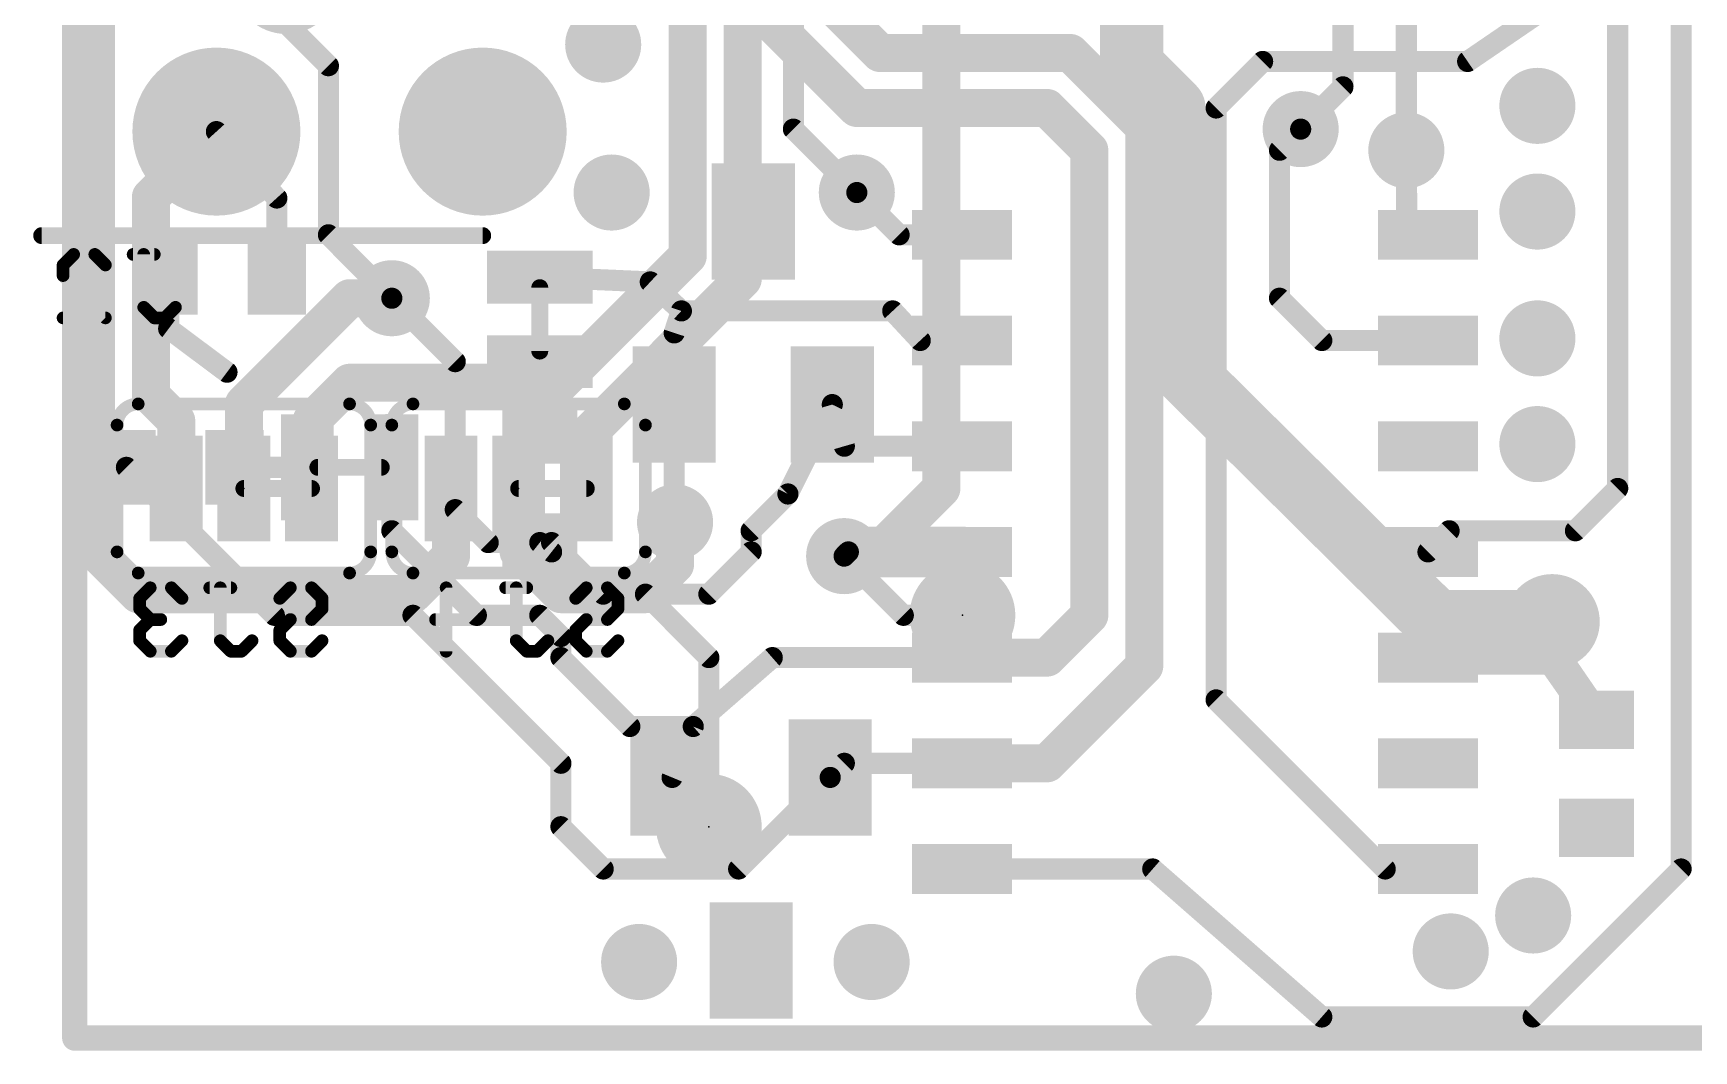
# Model space of a CAD drawing. Extents: x 0 to 54.4, y 0.4 to 50.9.
# Drawn here: x 0.01 to 19.96, y 0.36 to 12.58 of the extents above; entities that cross this region are included whole.
import ezdxf

# ---------------------------------------------------------------- set-up
doc = ezdxf.new("R2010")
doc.units = 0
for name, color, linetype in [('1', 22, 'CONTINUOUS'), ('16', 175, 'CONTINUOUS'), ('17', 82, 'CONTINUOUS'), ('18', 82, 'CONTINUOUS'), ('22', 253, 'CONTINUOUS'), ('24', 7, 'CONTINUOUS'), ('26', 253, 'CONTINUOUS')]:
    doc.layers.add(name, color=color, linetype=linetype)

# ---------------------------------------------------------------- blocks, each defined once
blk = doc.blocks.new('RECT')
blk.add_solid([(-0.5, -0.5), (0.5, -0.5), (-0.5, 0.5), (0.5, 0.5)])
blk = doc.blocks.new('ROUNDP')
at = {"const_width": 0.5}
blk.add_lwpolyline([(0, -0.25, 1), (0, 0.25, 1), (0, -0.25)], format="xyb", dxfattribs=at)
blk = doc.blocks.new('PIE')
at = {"const_width": 0.5}
blk.add_lwpolyline([(0, -0.25, 1), (0, 0.25, 1), (0, -0.25)], format="xyb", dxfattribs=at)
blk = doc.blocks.new('ROUNDV')
at = {"const_width": 0.5}
blk.add_lwpolyline([(0, -0.25, 1), (0, 0.25, 1), (0, -0.25)], format="xyb", dxfattribs=at)

msp = doc.modelspace()

# ---------------------------------------------------------------- linework, layer by layer
at = {"layer": '1'}
for points, const_width in [([(0.508, 50.292), (0.508, 0.508)], 0.254), ([(19.05, 7.112), (19.05, 30.2514)], 0.254), ([(19.812, 2.54), (19.812, 29.718)], 0.254), ([(8.5344, 13.9954), (10.1854, 12.3444)], 0.4572), ([(7.874, 13.716), (9.906, 11.684)], 0.4572), ([(17.2466, 12.2428), (18.288, 12.954)], 0.254), ([(10.1854, 12.3444), (12.4714, 12.3444)], 0.4572), ([(12.4714, 12.3444), (13.3604, 11.4554)], 0.4572), ([(14.224, 11.684), (14.7828, 12.2428)], 0.254), ([(14.7828, 12.2428), (17.2466, 12.2428)], 0.254), ([(9.906, 11.684), (12.192, 11.684)], 0.4572), ([(12.192, 11.684), (12.7, 11.176)], 0.4572), ([(14.224, 4.572), (14.224, 11.684)], 0.254), ([(13.3604, 11.4554), (13.3604, 4.9784)], 0.4572), ([(2.936, 10.6022), (2.2098, 11.4)], 0.254), ([(12.7, 11.176), (12.7, 5.588)], 0.4572), ([(14.986, 11.176), (15.24, 11.43)], 0.254), ([(14.986, 9.398), (14.986, 11.176)], 0.254), ([(16.516, 10.166), (16.51, 11.176)], 0.254), ([(10.414, 10.16), (9.906, 10.668)], 0.254), ([(2.936, 9.652), (2.936, 10.6022)], 0.254), ([(10.414, 10.16), (11.17, 10.16)], 0.254), ([(16.77, 10.16), (16.516, 10.166)], 0.254), ([(1.636, 9.652), (1.636, 9.032)], 0.254), ([(6.096, 9.652), (7.424, 9.594)], 0.254), ([(6.096, 8.763), (6.096, 9.525)], 0.2032), ([(7.424, 9.594), (7.7978, 9.2456)], 0.254), ([(5.08, 8.636), (4.318, 9.398)], 0.254), ([(15.494, 8.89), (14.986, 9.398)], 0.254), ([(7.7114, 8.9814), (7.7978, 9.2456)], 0.254), ([(7.7978, 9.2456), (10.3378, 9.2456)], 0.254), ([(10.668, 8.89), (10.3378, 9.2456)], 0.254), ([(1.636, 9.032), (2.3368, 8.509)], 0.254), ([(7.7114, 8.1202), (7.7114, 8.9814)], 0.254), ([(11.17, 8.89), (10.668, 8.89)], 0.254), ([(16.77, 8.89), (15.494, 8.89)], 0.254), ([(5.08, 6.858), (5.08, 8.636)], 0.254), ([(6.096, 8.636), (6.096, 7.762)], 0.254), ([(7.7114, 8.1202), (7.7114, 6.9494)], 0.254), ([(9.6114, 8.1202), (9.078, 7.046)], 0.254), ([(9.756, 7.62), (9.6114, 8.1202)], 0.254), ([(4.2672, 7.8812), (4.318, 7.366)], 0.254), ([(11.17, 7.62), (9.756, 7.62)], 0.254), ([(2.906, 5.588), (1.128, 7.366)], 0.254), ([(2.428, 7.366), (3.302, 7.366)], 0.254), ([(4.191, 7.366), (3.429, 7.366)], 0.2032), ([(4.318, 7.308), (4.318, 7.366)], 0.254), ([(4.318, 6.604), (4.318, 7.308)], 0.254), ([(18.542, 6.604), (19.05, 7.112)], 0.254), ([(5.476, 6.462), (5.08, 6.858)], 0.254), ([(7.7114, 6.9494), (7.7216, 6.7056)], 0.254), ([(9.078, 7.046), (8.636, 6.604)], 0.254), ([(5.334, 5.588), (4.318, 6.604)], 0.254), ([(6.096, 6.462), (5.476, 6.462)], 0.254), ([(6.238, 6.35), (6.096, 6.462)], 0.254), ([(6.096, 6.462), (6.238, 6.462)], 0.254), ([(6.858, 5.842), (6.238, 6.462)], 0.254), ([(8.636, 6.604), (8.636, 6.35)], 0.254), ([(11.17, 6.35), (9.652, 6.35)], 0.6096), ([(9.652, 6.35), (9.7282, 6.2992)], 0.6096), ([(17.024, 6.604), (16.77, 6.35)], 0.254), ([(18.542, 6.604), (17.024, 6.604)], 0.254), ([(8.636, 6.35), (8.128, 5.842)], 0.254), ([(9.8044, 6.35), (9.7536, 6.2992)], 0.254), ([(11.17, 6.35), (9.8044, 6.35)], 0.254), ([(8.128, 5.842), (6.858, 5.842)], 0.254), ([(12.7, 5.588), (12.192, 5.08)], 0.4572), ([(4.572, 5.588), (2.906, 5.588)], 0.254), ([(6.35, 3.81), (4.572, 5.588)], 0.254), ([(6.096, 5.588), (5.334, 5.588)], 0.254), ([(6.35, 5.334), (6.096, 5.588)], 0.254), ([(18.2626, 5.5118), (18.2626, 5.0546)], 0.4064), ([(6.35, 5.08), (6.35, 5.334)], 0.254), ([(7.178, 4.252), (6.35, 5.08)], 0.254), ([(7.94, 4.252), (8.89, 5.08)], 0.254), ([(11.17, 5.08), (8.89, 5.08)], 0.254), ([(12.192, 5.08), (11.17, 5.08)], 0.4572), ([(13.3604, 4.9784), (12.192, 3.81)], 0.4572), ([(16.77, 5.08), (18.273, 5.08)], 0.4064), ([(18.2626, 5.0546), (18.288, 5.08)], 0.4064), ([(18.796, 4.333), (18.273, 5.095)], 0.4064), ([(18.273, 5.095), (18.288, 5.08)], 0.4064), ([(18.273, 5.08), (18.796, 4.333)], 0.4064), ([(16.256, 2.54), (14.224, 4.572)], 0.254), ([(7.94, 4.252), (7.178, 4.252)], 0.254), ([(7.686, 3.64), (7.94, 4.252)], 0.254), ([(12.192, 3.81), (11.17, 3.81)], 0.4572), ([(6.35, 3.048), (6.35, 3.81)], 0.254), ([(9.756, 3.81), (9.586, 3.64)], 0.254), ([(11.17, 3.81), (9.756, 3.81)], 0.254), ([(8.486, 2.54), (9.586, 3.64)], 0.254), ([(6.858, 2.54), (6.35, 3.048)], 0.254), ([(6.858, 2.54), (8.486, 2.54)], 0.254), ([(13.462, 2.54), (11.17, 2.54)], 0.254), ([(13.462, 2.54), (15.494, 0.762)], 0.254), ([(16.77, 2.54), (16.256, 2.54)], 0.254), ([(18.034, 0.762), (19.812, 2.54)], 0.254), ([(15.494, 0.762), (18.034, 0.762)], 0.254), ([(0.508, 0.508), (54.102, 0.508)], 0.254)]:
    msp.add_lwpolyline(points, dxfattribs=dict(at, const_width=const_width))
for points, const_width in [([(10.1854, 12.4587, 1), (10.1854, 12.2301)], 0.2286), ([(12.5522, 12.4252, 1), (12.3906, 12.2636)], 0.2286), ([(12.4714, 12.2301, 1), (12.4714, 12.4587)], 0.2286), ([(10.1046, 12.2636, 1), (10.2662, 12.4252)], 0.2286), ([(14.7828, 12.3063, 1), (14.7828, 12.1793)], 0.127), ([(14.8277, 12.1979, 1), (14.7379, 12.2877)], 0.127), ([(17.2108, 12.2952, 1), (17.2824, 12.1904)], 0.127), ([(17.2466, 12.1793, 1), (17.2466, 12.3063)], 0.127), ([(9.906, 11.7983, 1), (9.906, 11.5697)], 0.2286), ([(9.8252, 11.6032, 1), (9.9868, 11.7648)], 0.2286), ([(12.2728, 11.7648, 1), (12.1112, 11.6032)], 0.2286), ([(12.192, 11.5697, 1), (12.192, 11.7983)], 0.2286), ([(14.2875, 11.684, 1), (14.1605, 11.684)], 0.127), ([(14.1791, 11.7289, 1), (14.2689, 11.6391)], 0.127), ([(13.4747, 11.4554, 1), (13.2461, 11.4554)], 0.2286), ([(13.2796, 11.3746, 1), (13.4412, 11.5362)], 0.2286), ([(2.2568, 11.4427, 1), (2.1628, 11.3573)], 0.127), ([(12.8143, 11.176, 1), (12.5857, 11.176)], 0.2286), ([(15.2849, 11.3851, 1), (15.1951, 11.4749)], 0.127), ([(12.6192, 11.0952, 1), (12.7808, 11.2568)], 0.2286), ([(15.0495, 11.176, 1), (14.9225, 11.176)], 0.127), ([(14.9411, 11.2209, 1), (15.0309, 11.1311)], 0.127), ([(16.5735, 11.1764, 1), (16.4465, 11.1756)], 0.127), ([(9.9509, 10.7129, 1), (9.8611, 10.6231)], 0.127), ([(2.9995, 10.6022, 1), (2.8725, 10.6022)], 0.127), ([(2.889, 10.5595, 1), (2.983, 10.6449)], 0.127), ([(10.414, 10.2235, 1), (10.414, 10.0965)], 0.127), ([(10.3691, 10.1151, 1), (10.4589, 10.2049)], 0.127), ([(11.17, 10.0965, 1), (11.17, 10.2235)], 0.127), ([(16.5175, 10.2295, 1), (16.5145, 10.1025)], 0.127), ([(16.4525, 10.1656, 1), (16.5795, 10.1664)], 0.127), ([(16.7685, 10.0965, 1), (16.7715, 10.2235)], 0.127), ([(1.6995, 9.652, 1), (1.5725, 9.652)], 0.127), ([(6.0988, 9.7154, 1), (6.0932, 9.5886)], 0.127), ([(2.8725, 9.652, 1), (2.9995, 9.652)], 0.127), ([(6.1468, 9.525, 1), (6.0452, 9.525)], 0.1016), ([(7.4673, 9.6405, 1), (7.3807, 9.5475)], 0.127), ([(7.4212, 9.5306, 1), (7.4268, 9.6574)], 0.127), ([(4.3629, 9.4429, 1), (4.2731, 9.3531)], 0.127), ([(15.0309, 9.4429, 1), (14.9411, 9.3531)], 0.127), ([(14.9225, 9.398, 1), (15.0495, 9.398)], 0.127), ([(7.7978, 9.3091, 1), (7.7978, 9.1821)], 0.127), ([(7.8582, 9.2259, 1), (7.7374, 9.2653)], 0.127), ([(7.7545, 9.1991, 1), (7.8411, 9.2921)], 0.127), ([(10.3843, 9.2888, 1), (10.2913, 9.2024)], 0.127), ([(10.3378, 9.1821, 1), (10.3378, 9.3091)], 0.127), ([(1.674, 9.0829, 1), (1.598, 8.9811)], 0.127), ([(1.5725, 9.032, 1), (1.6995, 9.032)], 0.127), ([(7.7749, 8.9814, 1), (7.6479, 8.9814)], 0.127), ([(7.651, 9.0011, 1), (7.7718, 8.9617)], 0.127), ([(10.668, 8.9535, 1), (10.668, 8.8265)], 0.127), ([(10.6215, 8.8468, 1), (10.7145, 8.9332)], 0.127), ([(11.17, 8.8265, 1), (11.17, 8.9535)], 0.127), ([(15.494, 8.9535, 1), (15.494, 8.8265)], 0.127), ([(15.4491, 8.8451, 1), (15.5389, 8.9349)], 0.127), ([(16.77, 8.8265, 1), (16.77, 8.9535)], 0.127), ([(6.0452, 8.763, 1), (6.1468, 8.763)], 0.1016), ([(2.2988, 8.4581, 1), (2.3748, 8.5599)], 0.127), ([(5.1435, 8.636, 1), (5.0165, 8.636)], 0.127), ([(5.0351, 8.5911, 1), (5.1249, 8.6809)], 0.127), ([(6.1595, 8.636, 1), (6.0325, 8.636)], 0.127), ([(7.7749, 8.1202, 1), (7.6479, 8.1202)], 0.127), ([(7.6479, 8.1202, 1), (7.7749, 8.1202)], 0.127), ([(9.6724, 8.1378, 1), (9.5504, 8.1026)], 0.127), ([(9.6683, 8.092, 1), (9.5545, 8.1484)], 0.127), ([(4.3304, 7.8874, 1), (4.204, 7.875)], 0.127), ([(6.0325, 7.762, 1), (6.1595, 7.762)], 0.127), ([(9.756, 7.6835, 1), (9.756, 7.5565)], 0.127), ([(9.695, 7.6024, 1), (9.817, 7.6376)], 0.127), ([(11.17, 7.5565, 1), (11.17, 7.6835)], 0.127), ([(1.1729, 7.4109, 1), (1.0831, 7.3211)], 0.127), ([(2.428, 7.4295, 1), (2.428, 7.3025)], 0.127), ([(3.302, 7.3025, 1), (3.302, 7.4295)], 0.127), ([(3.429, 7.4168, 1), (3.429, 7.3152)], 0.1016), ([(4.191, 7.3152, 1), (4.191, 7.4168)], 0.1016), ([(4.3815, 7.366, 1), (4.2545, 7.366)], 0.127), ([(4.3815, 7.308, 1), (4.2545, 7.308)], 0.127), ([(4.2548, 7.3598, 1), (4.3812, 7.3722)], 0.127), ([(4.2545, 7.308, 1), (4.3815, 7.308)], 0.127), ([(19.0949, 7.0671, 1), (19.0051, 7.1569)], 0.127), ([(5.1249, 6.9029, 1), (5.0351, 6.8131)], 0.127), ([(7.7748, 6.9521, 1), (7.648, 6.9467)], 0.127), ([(7.6479, 6.9494, 1), (7.7749, 6.9494)], 0.127), ([(9.0211, 7.0742, 1), (9.1349, 7.0178)], 0.127), ([(9.1229, 7.0011, 1), (9.0331, 7.0909)], 0.127), ([(18.9865, 7.112, 1), (19.1135, 7.112)], 0.127), ([(5.0165, 6.858, 1), (5.1435, 6.858)], 0.127), ([(4.3629, 6.6489, 1), (4.2731, 6.5591)], 0.127), ([(4.2545, 6.604, 1), (4.3815, 6.604)], 0.127), ([(5.476, 6.5255, 1), (5.476, 6.3985)], 0.127), ([(6.1353, 6.5119, 1), (6.0567, 6.4121)], 0.127), ([(6.096, 6.5255, 1), (6.096, 6.3985)], 0.127), ([(6.096, 6.3985, 1), (6.096, 6.5255)], 0.127), ([(6.2829, 6.5069, 1), (6.1931, 6.4171)], 0.127), ([(6.238, 6.3985, 1), (6.238, 6.5255)], 0.127), ([(7.6582, 6.7029, 1), (7.785, 6.7083)], 0.127), ([(8.6995, 6.604, 1), (8.5725, 6.604)], 0.127), ([(8.5911, 6.6489, 1), (8.6809, 6.5591)], 0.127), ([(9.652, 6.5024, 1), (9.652, 6.1976)], 0.3048), ([(9.7365, 6.4768, 1), (9.5675, 6.2232)], 0.3048), ([(11.17, 6.1976, 1), (11.17, 6.5024)], 0.3048), ([(17.024, 6.6675, 1), (17.024, 6.5405)], 0.127), ([(17.0689, 6.5591, 1), (16.9791, 6.6489)], 0.127), ([(18.4971, 6.6489, 1), (18.5869, 6.5591)], 0.127), ([(18.542, 6.5405, 1), (18.542, 6.6675)], 0.127), ([(5.4311, 6.4171, 1), (5.5209, 6.5069)], 0.127), ([(6.1987, 6.3001, 1), (6.2773, 6.3999)], 0.127), ([(8.5725, 6.35, 1), (8.6995, 6.35)], 0.127), ([(8.6809, 6.3051, 1), (8.5911, 6.3949)], 0.127), ([(9.6437, 6.1724, 1), (9.8127, 6.426)], 0.3048), ([(9.7087, 6.3441, 1), (9.7985, 6.2543)], 0.127), ([(9.8044, 6.4135, 1), (9.8044, 6.2865)], 0.127), ([(9.8493, 6.3051, 1), (9.7595, 6.3949)], 0.127), ([(11.17, 6.2865, 1), (11.17, 6.4135)], 0.127), ([(16.7251, 6.3949, 1), (16.8149, 6.3051)], 0.127), ([(6.858, 5.9055, 1), (6.858, 5.7785)], 0.127), ([(6.8131, 5.7971, 1), (6.9029, 5.8869)], 0.127), ([(8.0831, 5.8869, 1), (8.1729, 5.7971)], 0.127), ([(8.128, 5.7785, 1), (8.128, 5.9055)], 0.127), ([(12.7808, 5.5072, 1), (12.6192, 5.6688)], 0.2286), ([(2.906, 5.6515, 1), (2.906, 5.5245)], 0.127), ([(2.8611, 5.5431, 1), (2.9509, 5.6329)], 0.127), ([(4.6169, 5.6329, 1), (4.5271, 5.5431)], 0.127), ([(4.572, 5.5245, 1), (4.572, 5.6515)], 0.127), ([(5.334, 5.6515, 1), (5.334, 5.5245)], 0.127), ([(5.2891, 5.5431, 1), (5.3789, 5.6329)], 0.127), ([(6.1409, 5.6329, 1), (6.0511, 5.5431)], 0.127), ([(6.096, 5.5245, 1), (6.096, 5.6515)], 0.127), ([(12.5857, 5.588, 1), (12.8143, 5.588)], 0.2286), ([(18.3642, 5.5118, 1), (18.161, 5.5118)], 0.2032), ([(6.4135, 5.334, 1), (6.2865, 5.334)], 0.127), ([(6.3051, 5.2891, 1), (6.3949, 5.3789)], 0.127), ([(6.3949, 5.1249, 1), (6.3051, 5.0351)], 0.127), ([(8.89, 5.1435, 1), (8.89, 5.0165)], 0.127), ([(8.9317, 5.0321, 1), (8.8483, 5.1279)], 0.127), ([(11.17, 5.1943, 1), (11.17, 4.9657)], 0.2286), ([(11.17, 5.0165, 1), (11.17, 5.1435)], 0.127), ([(12.1112, 5.1608, 1), (12.2728, 4.9992)], 0.2286), ([(12.192, 4.9657, 1), (12.192, 5.1943)], 0.2286), ([(13.4412, 4.8976, 1), (13.2796, 5.0592)], 0.2286), ([(16.77, 5.1816, 1), (16.77, 4.9784)], 0.2032), ([(18.1908, 5.1264, 1), (18.3344, 4.9828)], 0.2032), ([(18.3568, 5.1525, 1), (18.1892, 5.0375)], 0.2032), ([(18.3562, 5.1383, 1), (18.1898, 5.0217)], 0.2032), ([(18.3448, 5.1668, 1), (18.2012, 5.0232)], 0.2032), ([(18.3598, 5.0082, 1), (18.2162, 5.1518)], 0.2032), ([(18.2162, 5.0082, 1), (18.3598, 5.1518)], 0.2032), ([(18.273, 4.9784, 1), (18.273, 5.1816)], 0.2032), ([(6.2865, 5.08, 1), (6.4135, 5.08)], 0.127), ([(13.2461, 4.9784, 1), (13.4747, 4.9784)], 0.2286), ([(18.161, 5.0546, 1), (18.3642, 5.0546)], 0.2032), ([(14.2689, 4.6169, 1), (14.1791, 4.5271)], 0.127), ([(14.1605, 4.572, 1), (14.2875, 4.572)], 0.127), ([(18.7122, 4.2755, 1), (18.8798, 4.3905)], 0.2032), ([(18.7128, 4.2747, 1), (18.8792, 4.3913)], 0.2032), ([(7.178, 4.3155, 1), (7.178, 4.1885)], 0.127), ([(7.1331, 4.2071, 1), (7.2229, 4.2969)], 0.127), ([(7.8983, 4.2999, 1), (7.9817, 4.2041)], 0.127), ([(7.9986, 4.2277, 1), (7.8814, 4.2763)], 0.127), ([(7.94, 4.1885, 1), (7.94, 4.3155)], 0.127), ([(11.17, 3.9243, 1), (11.17, 3.6957)], 0.2286), ([(12.1112, 3.8908, 1), (12.2728, 3.7292)], 0.2286), ([(12.192, 3.6957, 1), (12.192, 3.9243)], 0.2286), ([(6.4135, 3.81, 1), (6.2865, 3.81)], 0.127), ([(6.3051, 3.7651, 1), (6.3949, 3.8549)], 0.127), ([(9.756, 3.8735, 1), (9.756, 3.7465)], 0.127), ([(9.8009, 3.7651, 1), (9.7111, 3.8549)], 0.127), ([(11.17, 3.7465, 1), (11.17, 3.8735)], 0.127), ([(7.6274, 3.6643, 1), (7.7446, 3.6157)], 0.127), ([(9.5411, 3.6849, 1), (9.6309, 3.5951)], 0.127), ([(9.6309, 3.5951, 1), (9.5411, 3.6849)], 0.127), ([(6.3949, 3.0929, 1), (6.3051, 3.0031)], 0.127), ([(6.2865, 3.048, 1), (6.4135, 3.048)], 0.127), ([(6.858, 2.6035, 1), (6.858, 2.4765)], 0.127), ([(6.8131, 2.4951, 1), (6.9029, 2.5849)], 0.127), ([(8.4411, 2.5849, 1), (8.5309, 2.4951)], 0.127), ([(8.486, 2.4765, 1), (8.486, 2.6035)], 0.127), ([(11.17, 2.6035, 1), (11.17, 2.4765)], 0.127), ([(13.5038, 2.5878, 1), (13.4202, 2.4922)], 0.127), ([(13.462, 2.4765, 1), (13.462, 2.6035)], 0.127), ([(16.256, 2.6035, 1), (16.256, 2.4765)], 0.127), ([(16.2111, 2.4951, 1), (16.3009, 2.5849)], 0.127), ([(16.77, 2.4765, 1), (16.77, 2.6035)], 0.127), ([(19.7485, 2.54, 1), (19.8755, 2.54)], 0.127), ([(19.8569, 2.4951, 1), (19.7671, 2.5849)], 0.127), ([(15.494, 0.8255, 1), (15.494, 0.6985)], 0.127), ([(15.4522, 0.7142, 1), (15.5358, 0.8098)], 0.127), ([(17.9891, 0.8069, 1), (18.0789, 0.7171)], 0.127), ([(18.034, 0.6985, 1), (18.034, 0.8255)], 0.127), ([(0.508, 0.5715, 1), (0.508, 0.4445)], 0.127), ([(0.4445, 0.508, 1), (0.5715, 0.508)], 0.127)]:
    msp.add_lwpolyline(points, format="xyb", dxfattribs=dict(at, const_width=const_width))
at = {"layer": '16'}
for points, const_width in [([(0.508, 50.292), (0.508, 0.508)], 0.3048), ([(0.762, 33.274), (0.762, 6.35)], 0.4572), ([(13.208, 12.192), (13.208, 18.288)], 0.762), ([(8.5344, 16.2754), (8.5344, 9.6266)], 0.4572), ([(7.874, 15.9258), (7.874, 9.906)], 0.4572), ([(15.748, 16.002), (15.748, 11.938)], 0.254), ([(16.51, 11.176), (16.51, 15.748)], 0.254), ([(10.922, 7.112), (10.922, 14.478)], 0.4572), ([(9.144, 11.43), (9.144, 13.716)], 0.254), ([(3.048, 13.208), (3.048, 12.7)], 0.254), ([(3.048, 12.7), (3.556, 12.192)], 0.254), ([(13.716, 11.684), (13.208, 12.192)], 0.762), ([(3.556, 12.192), (3.556, 10.16)], 0.254), ([(13.716, 8.636), (13.716, 11.684)], 0.762), ([(15.748, 11.938), (15.24, 11.43)], 0.254), ([(1.4224, 10.6126), (2.2098, 11.4)], 0.4572), ([(9.906, 10.668), (9.144, 11.43)], 0.254), ([(1.4224, 8.2296), (1.4224, 10.6126)], 0.4572), ([(3.556, 10.16), (4.318, 9.398)], 0.254), ([(7.874, 9.906), (6.35, 8.382)], 0.4572), ([(8.5344, 9.6266), (6.6548, 7.747)], 0.4572), ([(2.54, 8.128), (3.81, 9.398)], 0.4572), ([(3.81, 9.398), (4.318, 9.398)], 0.4572), ([(13.716, 8.636), (16.8656, 5.5118)], 0.762), ([(3.81, 8.382), (3.3528, 7.9248)], 0.4572), ([(6.35, 8.382), (3.81, 8.382)], 0.4572), ([(1.7272, 7.9248), (1.4224, 8.2296)], 0.4572), ([(2.54, 7.112), (2.54, 8.128)], 0.4572), ([(1.7272, 7.112), (1.7272, 7.9248)], 0.4572), ([(3.3528, 7.112), (3.3528, 7.9248)], 0.4572), ([(6.6548, 7.112), (6.6548, 7.747)], 0.4572), ([(3.3528, 7.112), (2.54, 7.112)], 0.2032), ([(5.0292, 7.112), (5.0292, 6.2992)], 0.4572), ([(5.842, 7.112), (5.842, 6.35)], 0.4572), ([(6.6548, 7.112), (5.842, 7.112)], 0.2032), ([(10.1092, 6.2992), (10.922, 7.112)], 0.4572), ([(7.7216, 6.7056), (7.7216, 6.1976)], 0.4572), ([(0.762, 6.35), (1.27, 5.842)], 0.4572), ([(4.572, 5.842), (5.0292, 6.2992)], 0.4572), ([(5.842, 6.35), (6.35, 5.842)], 0.4572), ([(7.366, 5.842), (7.7216, 6.1976)], 0.4572), ([(9.7536, 6.2992), (10.1092, 6.2992)], 0.4572), ([(10.4648, 5.588), (9.7536, 6.2992)], 0.254), ([(1.27, 5.842), (4.572, 5.842)], 0.4572), ([(6.35, 5.842), (7.366, 5.842)], 0.4572), ([(8.128, 5.08), (7.366, 5.842)], 0.254), ([(16.8656, 5.5118), (18.2626, 5.5118)], 0.762), ([(11.176, 5.588), (10.4648, 5.588)], 0.254), ([(8.128, 3.048), (8.128, 5.08)], 0.254), ([(0.508, 0.508), (54.102, 0.508)], 0.3048)]:
    msp.add_lwpolyline(points, dxfattribs=dict(at, const_width=const_width))
for points, const_width in [([(2.9845, 12.7, 1), (3.1115, 12.7)], 0.127), ([(13.3427, 12.3267, 1), (13.0733, 12.0573)], 0.381), ([(13.0175, 12.192, 1), (13.3985, 12.192)], 0.381), ([(3.6195, 12.192, 1), (3.4925, 12.192)], 0.127), ([(3.5111, 12.1471, 1), (3.6009, 12.2369)], 0.127), ([(13.9065, 11.684, 1), (13.5255, 11.684)], 0.381), ([(13.5813, 11.5493, 1), (13.8507, 11.8187)], 0.381), ([(15.6845, 11.938, 1), (15.8115, 11.938)], 0.127), ([(15.7929, 11.8931, 1), (15.7031, 11.9829)], 0.127), ([(2.2906, 11.3192, 1), (2.129, 11.4808)], 0.2286), ([(9.1889, 11.4749, 1), (9.0991, 11.3851)], 0.127), ([(9.0805, 11.43, 1), (9.2075, 11.43)], 0.127), ([(15.1951, 11.4749, 1), (15.2849, 11.3851)], 0.127), ([(16.4465, 11.176, 1), (16.5735, 11.176)], 0.127), ([(1.5367, 10.6126, 1), (1.3081, 10.6126)], 0.2286), ([(1.3416, 10.6934, 1), (1.5032, 10.5318)], 0.2286), ([(9.8611, 10.6231, 1), (9.9509, 10.7129)], 0.127), ([(3.6009, 10.2049, 1), (3.5111, 10.1151)], 0.127), ([(3.4925, 10.16, 1), (3.6195, 10.16)], 0.127), ([(7.7597, 9.906, 1), (7.9883, 9.906)], 0.2286), ([(7.9548, 9.8252, 1), (7.7932, 9.9868)], 0.2286), ([(8.6152, 9.5458, 1), (8.4536, 9.7074)], 0.2286), ([(3.81, 9.5123, 1), (3.81, 9.2837)], 0.2286), ([(3.8908, 9.3172, 1), (3.7292, 9.4788)], 0.2286), ([(4.318, 9.2837, 1), (4.318, 9.5123)], 0.2286), ([(8.4201, 9.6266, 1), (8.6487, 9.6266)], 0.2286), ([(4.2731, 9.3531, 1), (4.3629, 9.4429)], 0.127), ([(13.8502, 8.7712, 1), (13.5818, 8.5008)], 0.381), ([(13.5255, 8.636, 1), (13.9065, 8.636)], 0.381), ([(3.81, 8.4963, 1), (3.81, 8.2677)], 0.2286), ([(3.8908, 8.3012, 1), (3.7292, 8.4628)], 0.2286), ([(6.35, 8.2677, 1), (6.35, 8.4963)], 0.2286), ([(1.5032, 8.3104, 1), (1.3416, 8.1488)], 0.2286), ([(6.2692, 8.4628, 1), (6.4308, 8.3012)], 0.2286), ([(1.3081, 8.2296, 1), (1.5367, 8.2296)], 0.2286), ([(2.6543, 8.128, 1), (2.4257, 8.128)], 0.2286), ([(2.4592, 8.2088, 1), (2.6208, 8.0472)], 0.2286), ([(1.8415, 7.9248, 1), (1.6129, 7.9248)], 0.2286), ([(1.6464, 7.844, 1), (1.808, 8.0056)], 0.2286), ([(3.4671, 7.9248, 1), (3.2385, 7.9248)], 0.2286), ([(3.272, 8.0056, 1), (3.4336, 7.844)], 0.2286), ([(6.7691, 7.747, 1), (6.5405, 7.747)], 0.2286), ([(6.574, 7.8278, 1), (6.7356, 7.6662)], 0.2286), ([(1.6129, 7.112, 1), (1.8415, 7.112)], 0.2286), ([(2.4257, 7.112, 1), (2.6543, 7.112)], 0.2286), ([(2.54, 7.1628, 1), (2.54, 7.0612)], 0.1016), ([(3.2385, 7.112, 1), (3.4671, 7.112)], 0.2286), ([(3.3528, 7.0612, 1), (3.3528, 7.1628)], 0.1016), ([(5.1435, 7.112, 1), (4.9149, 7.112)], 0.2286), ([(5.9563, 7.112, 1), (5.7277, 7.112)], 0.2286), ([(5.842, 7.1628, 1), (5.842, 7.0612)], 0.1016), ([(6.5405, 7.112, 1), (6.7691, 7.112)], 0.2286), ([(6.6548, 7.0612, 1), (6.6548, 7.1628)], 0.1016), ([(10.8077, 7.112, 1), (11.0363, 7.112)], 0.2286), ([(11.0028, 7.0312, 1), (10.8412, 7.1928)], 0.2286), ([(7.8359, 6.7056, 1), (7.6073, 6.7056)], 0.2286), ([(0.8428, 6.4308, 1), (0.6812, 6.2692)], 0.2286), ([(0.6477, 6.35, 1), (0.8763, 6.35)], 0.2286), ([(4.9149, 6.2992, 1), (5.1435, 6.2992)], 0.2286), ([(5.11, 6.2184, 1), (4.9484, 6.38)], 0.2286), ([(5.9228, 6.4308, 1), (5.7612, 6.2692)], 0.2286), ([(5.7277, 6.35, 1), (5.9563, 6.35)], 0.2286), ([(7.8024, 6.1168, 1), (7.6408, 6.2784)], 0.2286), ([(9.7536, 6.4135, 1), (9.7536, 6.1849)], 0.2286), ([(9.7985, 6.3441, 1), (9.7087, 6.2543)], 0.127), ([(10.0284, 6.38, 1), (10.19, 6.2184)], 0.2286), ([(10.1092, 6.1849, 1), (10.1092, 6.4135)], 0.2286), ([(7.6073, 6.1976, 1), (7.8359, 6.1976)], 0.2286), ([(1.27, 5.9563, 1), (1.27, 5.7277)], 0.2286), ([(1.1892, 5.7612, 1), (1.3508, 5.9228)], 0.2286), ([(4.4912, 5.9228, 1), (4.6528, 5.7612)], 0.2286), ([(4.572, 5.7277, 1), (4.572, 5.9563)], 0.2286), ([(6.35, 5.9563, 1), (6.35, 5.7277)], 0.2286), ([(6.2692, 5.7612, 1), (6.4308, 5.9228)], 0.2286), ([(7.2852, 5.9228, 1), (7.4468, 5.7612)], 0.2286), ([(7.366, 5.7277, 1), (7.366, 5.9563)], 0.2286), ([(7.4109, 5.8869, 1), (7.3211, 5.7971)], 0.127), ([(16.8656, 5.7023, 1), (16.8656, 5.3213)], 0.381), ([(16.7314, 5.3766, 1), (16.9998, 5.647)], 0.381), ([(18.2626, 5.3213, 1), (18.2626, 5.7023)], 0.381), ([(10.4648, 5.6515, 1), (10.4648, 5.5245)], 0.127), ([(10.4199, 5.5431, 1), (10.5097, 5.6329)], 0.127), ([(11.176, 5.5245, 1), (11.176, 5.6515)], 0.127), ([(8.1915, 5.08, 1), (8.0645, 5.08)], 0.127), ([(8.0831, 5.0351, 1), (8.1729, 5.1249)], 0.127), ([(8.0645, 3.048, 1), (8.1915, 3.048)], 0.127), ([(0.508, 0.5842, 1), (0.508, 0.4318)], 0.1524), ([(0.4318, 0.508, 1), (0.5842, 0.508)], 0.1524)]:
    msp.add_lwpolyline(points, format="xyb", dxfattribs=dict(at, const_width=const_width))
at = {"layer": '22'}
for points, const_width in [([(5.4098, 10.15), (0.1098, 10.15)], 0.2032), ([(0.3671, 9.7973), (0.4942, 9.9244)], 0.1524), ([(0.4942, 9.9244), (0.7485, 9.9244)], 0.1524), ([(0.7485, 9.9244), (0.8756, 9.7973)], 0.1524), ([(1.4633, 9.9244), (1.2091, 9.9244)], 0.1524), ([(1.3362, 9.2889), (1.3362, 9.9244)], 0.1524), ([(0.3671, 9.6702), (0.3671, 9.7973)], 0.1524), ([(0.8756, 9.1618), (0.3671, 9.6702)], 0.1524), ([(0.3671, 9.1618), (0.8756, 9.1618)], 0.1524), ([(1.4633, 9.1618), (1.3362, 9.2889)], 0.1524), ([(1.5904, 9.1618), (1.4633, 9.1618)], 0.1524), ([(1.7175, 9.2889), (1.5904, 9.1618)], 0.1524), ([(3.81, 8.128), (1.27, 8.128)], 0.1524), ([(7.112, 8.128), (4.572, 8.128)], 0.1524), ([(1.016, 6.35), (1.016, 7.874)], 0.1524), ([(4.064, 6.35), (4.064, 7.874)], 0.1524), ([(4.318, 6.35), (4.318, 7.874)], 0.1524), ([(7.366, 6.35), (7.366, 7.874)], 0.1524), ([(1.27, 6.096), (3.81, 6.096)], 0.1524), ([(4.572, 6.096), (7.112, 6.096)], 0.1524)]:
    msp.add_lwpolyline(points, dxfattribs=dict(at, const_width=const_width))
for points, const_width in [([(0.1098, 10.2008, 1), (0.1098, 10.0992)], 0.1016), ([(5.4098, 10.0992, 1), (5.4098, 10.2008)], 0.1016), ([(0.4942, 9.9625, 1), (0.4942, 9.8863)], 0.0762), ([(0.5212, 9.8975, 1), (0.4673, 9.9514)], 0.0762), ([(0.7754, 9.9514, 1), (0.7215, 9.8975)], 0.0762), ([(0.7485, 9.8863, 1), (0.7485, 9.9625)], 0.0762), ([(1.2091, 9.9625, 1), (1.2091, 9.8863)], 0.0762), ([(1.3743, 9.9244, 1), (1.2981, 9.9244)], 0.0762), ([(1.4633, 9.8863, 1), (1.4633, 9.9625)], 0.0762), ([(0.4052, 9.7973, 1), (0.329, 9.7973)], 0.0762), ([(0.3402, 9.8243, 1), (0.3941, 9.7704)], 0.0762), ([(0.8486, 9.7704, 1), (0.9025, 9.8243)], 0.0762), ([(0.3941, 9.6972, 1), (0.3402, 9.6433)], 0.0762), ([(0.329, 9.6702, 1), (0.4052, 9.6702)], 0.0762), ([(0.3671, 9.1999, 1), (0.3671, 9.1237)], 0.0762), ([(0.8486, 9.1348, 1), (0.9025, 9.1887)], 0.0762), ([(0.8756, 9.1237, 1), (0.8756, 9.1999)], 0.0762), ([(1.2981, 9.2889, 1), (1.3743, 9.2889)], 0.0762), ([(1.3631, 9.3158, 1), (1.3093, 9.262)], 0.0762), ([(1.4633, 9.1999, 1), (1.4633, 9.1237)], 0.0762), ([(1.4364, 9.1348, 1), (1.4903, 9.1887)], 0.0762), ([(1.5635, 9.1887, 1), (1.6174, 9.1348)], 0.0762), ([(1.5904, 9.1237, 1), (1.5904, 9.1999)], 0.0762), ([(1.7445, 9.262, 1), (1.6906, 9.3158)], 0.0762), ([(1.27, 8.128, 0.4142), (1.016, 7.874)], 0.1524), ([(1.27, 8.1661, 1), (1.27, 8.0899)], 0.0762), ([(1.27, 8.0899, 1), (1.27, 8.1661)], 0.0762), ([(4.064, 7.874, 0.4142), (3.81, 8.128)], 0.1524), ([(3.81, 8.1661, 1), (3.81, 8.0899)], 0.0762), ([(3.81, 8.0899, 1), (3.81, 8.1661)], 0.0762), ([(4.572, 8.128, 0.4142), (4.318, 7.874)], 0.1524), ([(4.572, 8.1661, 1), (4.572, 8.0899)], 0.0762), ([(4.572, 8.0899, 1), (4.572, 8.1661)], 0.0762), ([(7.366, 7.874, 0.4142), (7.112, 8.128)], 0.1524), ([(7.112, 8.1661, 1), (7.112, 8.0899)], 0.0762), ([(7.112, 8.0899, 1), (7.112, 8.1661)], 0.0762), ([(1.0541, 7.874, 1), (0.9779, 7.874)], 0.0762), ([(0.9779, 7.874, 1), (1.0541, 7.874)], 0.0762), ([(4.1021, 7.874, 1), (4.0259, 7.874)], 0.0762), ([(4.0259, 7.874, 1), (4.1021, 7.874)], 0.0762), ([(4.3561, 7.874, 1), (4.2799, 7.874)], 0.0762), ([(4.2799, 7.874, 1), (4.3561, 7.874)], 0.0762), ([(7.4041, 7.874, 1), (7.3279, 7.874)], 0.0762), ([(7.3279, 7.874, 1), (7.4041, 7.874)], 0.0762), ([(1.016, 6.35, 0.4142), (1.27, 6.096)], 0.1524), ([(1.0541, 6.35, 1), (0.9779, 6.35)], 0.0762), ([(0.9779, 6.35, 1), (1.0541, 6.35)], 0.0762), ([(3.81, 6.096, 0.4142), (4.064, 6.35)], 0.1524), ([(4.1021, 6.35, 1), (4.0259, 6.35)], 0.0762), ([(4.0259, 6.35, 1), (4.1021, 6.35)], 0.0762), ([(4.318, 6.35, 0.4142), (4.572, 6.096)], 0.1524), ([(4.3561, 6.35, 1), (4.2799, 6.35)], 0.0762), ([(4.2799, 6.35, 1), (4.3561, 6.35)], 0.0762), ([(7.112, 6.096, 0.4142), (7.366, 6.35)], 0.1524), ([(7.4041, 6.35, 1), (7.3279, 6.35)], 0.0762), ([(7.3279, 6.35, 1), (7.4041, 6.35)], 0.0762), ([(1.27, 6.1341, 1), (1.27, 6.0579)], 0.0762), ([(1.27, 6.0579, 1), (1.27, 6.1341)], 0.0762), ([(3.81, 6.1341, 1), (3.81, 6.0579)], 0.0762), ([(3.81, 6.0579, 1), (3.81, 6.1341)], 0.0762), ([(4.572, 6.1341, 1), (4.572, 6.0579)], 0.0762), ([(4.572, 6.0579, 1), (4.572, 6.1341)], 0.0762), ([(7.112, 6.1341, 1), (7.112, 6.0579)], 0.0762), ([(7.112, 6.0579, 1), (7.112, 6.1341)], 0.0762)]:
    msp.add_lwpolyline(points, format="xyb", dxfattribs=dict(at, const_width=const_width))
at = {"layer": '24'}
for p in [(2.54, 7.112), (5.842, 7.112), (11.176, 5.588), (8.128, 3.048)]:
    msp.add_point(p, dxfattribs=at)
at = {"layer": '26', "const_width": 0.1524}
for points in [[(1.4145, 5.9188), (1.2874, 5.7917)], [(1.6688, 5.9188), (1.4145, 5.9188)], [(1.7959, 5.7917), (1.6688, 5.9188)], [(2.3836, 5.9188), (2.1294, 5.9188)], [(2.2565, 5.2833), (2.2565, 5.9188)], [(2.9714, 5.7917), (3.0985, 5.9188)], [(3.0985, 5.9188), (3.3527, 5.9188)], [(3.3527, 5.9188), (3.4798, 5.7917)], [(4.9705, 5.1562), (4.9705, 5.9188)], [(4.9705, 5.9188), (5.3519, 5.5375)], [(5.9396, 5.9188), (5.6854, 5.9188)], [(5.8125, 5.2833), (5.8125, 5.9188)], [(6.5274, 5.7917), (6.6545, 5.9188)], [(6.6545, 5.9188), (6.9087, 5.9188)], [(6.9087, 5.9188), (7.0358, 5.7917)], [(1.2874, 5.7917), (1.2874, 5.6646)], [(3.4798, 5.7917), (3.4798, 5.6646)], [(7.0358, 5.7917), (7.0358, 5.6646)], [(1.2874, 5.6646), (1.4145, 5.5375)], [(1.4145, 5.5375), (1.2874, 5.4104)], [(1.4145, 5.5375), (1.5417, 5.5375)], [(3.0985, 5.5375), (2.9714, 5.4104)], [(3.3527, 5.5375), (3.0985, 5.5375)], [(3.4798, 5.6646), (3.3527, 5.5375)], [(5.3519, 5.5375), (4.8434, 5.5375)], [(6.6545, 5.5375), (6.5274, 5.4104)], [(6.9087, 5.5375), (6.6545, 5.5375)], [(7.0358, 5.6646), (6.9087, 5.5375)], [(1.2874, 5.4104), (1.2874, 5.2833)], [(2.9714, 5.4104), (2.9714, 5.2833)], [(6.5274, 5.4104), (6.5274, 5.2833)], [(1.2874, 5.2833), (1.4145, 5.1562)], [(1.4145, 5.1562), (1.6688, 5.1562)], [(1.6688, 5.1562), (1.7959, 5.2833)], [(2.3836, 5.1562), (2.2565, 5.2833)], [(2.5107, 5.1562), (2.3836, 5.1562)], [(2.6378, 5.2833), (2.5107, 5.1562)], [(2.9714, 5.2833), (3.0985, 5.1562)], [(3.0985, 5.1562), (3.3527, 5.1562)], [(3.3527, 5.1562), (3.4798, 5.2833)], [(5.9396, 5.1562), (5.8125, 5.2833)], [(6.0667, 5.1562), (5.9396, 5.1562)], [(6.1938, 5.2833), (6.0667, 5.1562)], [(6.5274, 5.2833), (6.6545, 5.1562)], [(6.6545, 5.1562), (6.9087, 5.1562)], [(6.9087, 5.1562), (7.0358, 5.2833)]]:
    msp.add_lwpolyline(points, dxfattribs=at)
at = {"layer": '26', "const_width": 0.0762}
for points in [[(1.4145, 5.9569, 1), (1.4145, 5.8807)], [(1.4415, 5.8919, 1), (1.3876, 5.9458)], [(1.6957, 5.9458, 1), (1.6418, 5.8919)], [(1.6688, 5.8807, 1), (1.6688, 5.9569)], [(2.1294, 5.9569, 1), (2.1294, 5.8807)], [(2.2946, 5.9188, 1), (2.2184, 5.9188)], [(2.3836, 5.8807, 1), (2.3836, 5.9569)], [(3.0985, 5.9569, 1), (3.0985, 5.8807)], [(3.1254, 5.8919, 1), (3.0715, 5.9458)], [(3.3796, 5.9458, 1), (3.3258, 5.8919)], [(3.3527, 5.8807, 1), (3.3527, 5.9569)], [(4.9975, 5.9458, 1), (4.9436, 5.8919)], [(5.0086, 5.9188, 1), (4.9324, 5.9188)], [(5.6854, 5.9569, 1), (5.6854, 5.8807)], [(5.8506, 5.9188, 1), (5.7744, 5.9188)], [(5.9396, 5.8807, 1), (5.9396, 5.9569)], [(6.6545, 5.9569, 1), (6.6545, 5.8807)], [(6.6814, 5.8919, 1), (6.6275, 5.9458)], [(6.9356, 5.9458, 1), (6.8818, 5.8919)], [(6.9087, 5.8807, 1), (6.9087, 5.9569)], [(1.3255, 5.7917, 1), (1.2493, 5.7917)], [(1.2605, 5.8187, 1), (1.3144, 5.7648)], [(1.7689, 5.7648, 1), (1.8228, 5.8187)], [(2.9444, 5.8187, 1), (2.9983, 5.7648)], [(3.5179, 5.7917, 1), (3.4417, 5.7917)], [(3.4529, 5.7648, 1), (3.5067, 5.8187)], [(6.5004, 5.8187, 1), (6.5543, 5.7648)], [(7.0739, 5.7917, 1), (6.9977, 5.7917)], [(7.0089, 5.7648, 1), (7.0627, 5.8187)], [(1.3144, 5.6916, 1), (1.2605, 5.6377)], [(1.2493, 5.6646, 1), (1.3255, 5.6646)], [(1.4145, 5.5756, 1), (1.4145, 5.4994)], [(1.4415, 5.5106, 1), (1.3876, 5.5645)], [(1.3876, 5.5106, 1), (1.4415, 5.5645)], [(1.5417, 5.4994, 1), (1.5417, 5.5756)], [(3.0985, 5.5756, 1), (3.0985, 5.4994)], [(3.1254, 5.5106, 1), (3.0715, 5.5645)], [(3.3258, 5.5645, 1), (3.3796, 5.5106)], [(3.3527, 5.4994, 1), (3.3527, 5.5756)], [(3.4417, 5.6646, 1), (3.5179, 5.6646)], [(3.5067, 5.6377, 1), (3.4529, 5.6916)], [(4.8434, 5.5756, 1), (4.8434, 5.4994)], [(5.3249, 5.5106, 1), (5.3788, 5.5645)], [(5.3519, 5.4994, 1), (5.3519, 5.5756)], [(6.6545, 5.5756, 1), (6.6545, 5.4994)], [(6.6814, 5.5106, 1), (6.6275, 5.5645)], [(6.8818, 5.5645, 1), (6.9356, 5.5106)], [(6.9087, 5.4994, 1), (6.9087, 5.5756)], [(6.9977, 5.6646, 1), (7.0739, 5.6646)], [(7.0627, 5.6377, 1), (7.0089, 5.6916)], [(1.3255, 5.4104, 1), (1.2493, 5.4104)], [(1.2605, 5.4374, 1), (1.3144, 5.3835)], [(2.9444, 5.4374, 1), (2.9983, 5.3835)], [(3.0095, 5.4104, 1), (2.9333, 5.4104)], [(6.5004, 5.4374, 1), (6.5543, 5.3835)], [(6.5655, 5.4104, 1), (6.4893, 5.4104)], [(1.2493, 5.2833, 1), (1.3255, 5.2833)], [(1.3144, 5.3102, 1), (1.2605, 5.2564)], [(1.4145, 5.1943, 1), (1.4145, 5.1181)], [(1.3876, 5.1293, 1), (1.4415, 5.1831)], [(1.6418, 5.1831, 1), (1.6957, 5.1293)], [(1.6688, 5.1181, 1), (1.6688, 5.1943)], [(1.8228, 5.2564, 1), (1.7689, 5.3102)], [(2.2184, 5.2833, 1), (2.2946, 5.2833)], [(2.2834, 5.3102, 1), (2.2296, 5.2564)], [(2.3836, 5.1943, 1), (2.3836, 5.1181)], [(2.3567, 5.1293, 1), (2.4106, 5.1831)], [(2.4838, 5.1831, 1), (2.5377, 5.1293)], [(2.5107, 5.1181, 1), (2.5107, 5.1943)], [(2.6648, 5.2564, 1), (2.6109, 5.3102)], [(2.9983, 5.3102, 1), (2.9444, 5.2564)], [(2.9333, 5.2833, 1), (3.0095, 5.2833)], [(3.0985, 5.1943, 1), (3.0985, 5.1181)], [(3.0715, 5.1293, 1), (3.1254, 5.1831)], [(3.3258, 5.1831, 1), (3.3796, 5.1293)], [(3.3527, 5.1181, 1), (3.3527, 5.1943)], [(3.5067, 5.2564, 1), (3.4529, 5.3102)], [(4.9324, 5.1562, 1), (5.0086, 5.1562)], [(5.7744, 5.2833, 1), (5.8506, 5.2833)], [(5.8394, 5.3102, 1), (5.7856, 5.2564)], [(5.9396, 5.1943, 1), (5.9396, 5.1181)], [(5.9127, 5.1293, 1), (5.9666, 5.1831)], [(6.0398, 5.1831, 1), (6.0937, 5.1293)], [(6.0667, 5.1181, 1), (6.0667, 5.1943)], [(6.2208, 5.2564, 1), (6.1669, 5.3102)], [(6.5543, 5.3102, 1), (6.5004, 5.2564)], [(6.4893, 5.2833, 1), (6.5655, 5.2833)], [(6.6545, 5.1943, 1), (6.6545, 5.1181)], [(6.6275, 5.1293, 1), (6.6814, 5.1831)], [(6.8818, 5.1831, 1), (6.9356, 5.1293)], [(6.9087, 5.1181, 1), (6.9087, 5.1943)], [(7.0627, 5.2564, 1), (7.0089, 5.3102)]]:
    msp.add_lwpolyline(points, format="xyb", dxfattribs=at)

# ---------------------------------------------------------------- block references
at = {"layer": '1', "yscale": 1.4}
for p in [(8.6614, 10.3202), (7.7114, 8.1202), (9.6114, 8.1202)]:
    msp.add_blockref('RECT', p, dxfattribs=at)
at = {"layer": '1'}
for p, xscale, yscale, rotation in [((11.17, 10.16), 0.6, 1.2, 90), ((16.77, 10.16), 0.6, 1.2, 90), ((1.636, 9.652), 0.7, 0.9, 180), ((2.936, 9.652), 0.7, 0.9, 180), ((6.096, 9.652), 0.635, 1.27, 90), ((11.17, 8.89), 0.6, 1.2, 90), ((16.77, 8.89), 0.6, 1.2, 90), ((6.096, 8.636), 0.635, 1.27, 90), ((3.302, 7.366), 0.635, 1.27, 180), ((4.318, 7.366), 0.635, 1.27, 180), ((6.096, 7.762), 0.7, 0.9, 270), ((11.17, 7.62), 0.6, 1.2, 90), ((16.77, 7.62), 0.6, 1.2, 90), ((6.096, 6.462), 0.7, 0.9, 270), ((11.17, 6.35), 0.6, 1.2, 90), ((16.77, 6.35), 0.6, 1.2, 90), ((11.17, 5.08), 0.6, 1.2, 90), ((16.77, 5.08), 0.6, 1.2, 90), ((18.796, 4.333), 0.7, 0.9, 270), ((11.17, 3.81), 0.6, 1.2, 90), ((16.77, 3.81), 0.6, 1.2, 90), ((18.796, 3.033), 0.7, 0.9, 270), ((11.17, 2.54), 0.6, 1.2, 90), ((16.77, 2.54), 0.6, 1.2, 90)]:
    msp.add_blockref('RECT', p, dxfattribs=dict(at, xscale=xscale, yscale=yscale, rotation=rotation))
at = {"layer": '1', "xscale": 0.7, "yscale": 0.9}
for p in [(1.128, 7.366), (2.428, 7.366)]:
    msp.add_blockref('RECT', p, dxfattribs=at)
at = {"layer": '1', "yscale": 1.4, "rotation": 180}
for p in [(7.686, 3.64), (9.586, 3.64), (8.636, 1.44)]:
    msp.add_blockref('RECT', p, dxfattribs=at)
at = {"layer": '16', "xscale": 1.27, "yscale": 1.27}
for p in [(3.048, 13.208), (11.176, 5.588), (8.128, 3.048)]:
    msp.add_blockref('PIE', p, dxfattribs=at)
at = {"layer": '16', "xscale": 0.635, "yscale": 1.27, "rotation": 180}
for p in [(1.7272, 7.112), (2.54, 7.112), (3.3528, 7.112), (5.0292, 7.112), (5.842, 7.112), (6.6548, 7.112)]:
    msp.add_blockref('RECT', p, dxfattribs=at)
at = {"layer": '17', "xscale": 2.0193, "yscale": 2.0193, "rotation": 90}
for p in [(2.2098, 11.4), (2.2098, 11.4), (5.4098, 11.4), (5.4098, 11.4)]:
    msp.add_blockref('ROUNDP', p, dxfattribs=at)
at = {"layer": '18'}
for p, xscale, yscale in [((6.858, 12.446), 0.9144, 0.9144), ((6.858, 12.446), 0.9144, 0.9144), ((18.0848, 11.7094), 0.9144, 0.9144), ((18.0848, 11.7094), 0.9144, 0.9144), ((15.24, 11.43), 0.9144, 0.9144), ((15.24, 11.43), 0.9144, 0.9144), ((16.51, 11.176), 0.9144, 0.9144), ((16.51, 11.176), 0.9144, 0.9144), ((6.9596, 10.668), 0.9144, 0.9144), ((6.9596, 10.668), 0.9144, 0.9144), ((9.906, 10.668), 0.9144, 0.9144), ((9.906, 10.668), 0.9144, 0.9144), ((18.0848, 10.4394), 0.9144, 0.9144), ((18.0848, 10.4394), 0.9144, 0.9144), ((4.318, 9.398), 0.9144, 0.9144), ((4.318, 9.398), 0.9144, 0.9144), ((18.0848, 8.9154), 0.9144, 0.9144), ((18.0848, 8.9154), 0.9144, 0.9144), ((18.0848, 7.6454), 0.9144, 0.9144), ((18.0848, 7.6454), 0.9144, 0.9144), ((7.7216, 6.7056), 0.9144, 0.9144), ((7.7216, 6.7056), 0.9144, 0.9144), ((9.7536, 6.2992), 0.9144, 0.9144), ((9.7536, 6.2992), 0.9144, 0.9144), ((18.2626, 5.5118), 1.143, 1.143), ((18.2626, 5.5118), 1.143, 1.143), ((18.034, 1.9812), 0.9144, 0.9144), ((18.034, 1.9812), 0.9144, 0.9144), ((17.0434, 1.5494), 0.9144, 0.9144), ((17.0434, 1.5494), 0.9144, 0.9144), ((7.2898, 1.4224), 0.9144, 0.9144), ((7.2898, 1.4224), 0.9144, 0.9144), ((10.0838, 1.4224), 0.9144, 0.9144), ((10.0838, 1.4224), 0.9144, 0.9144), ((13.716, 1.0414), 0.9144, 0.9144), ((13.716, 1.0414), 0.9144, 0.9144)]:
    msp.add_blockref('ROUNDV', p, dxfattribs=dict(at, xscale=xscale, yscale=yscale))

doc.saveas('drawing.dxf')
